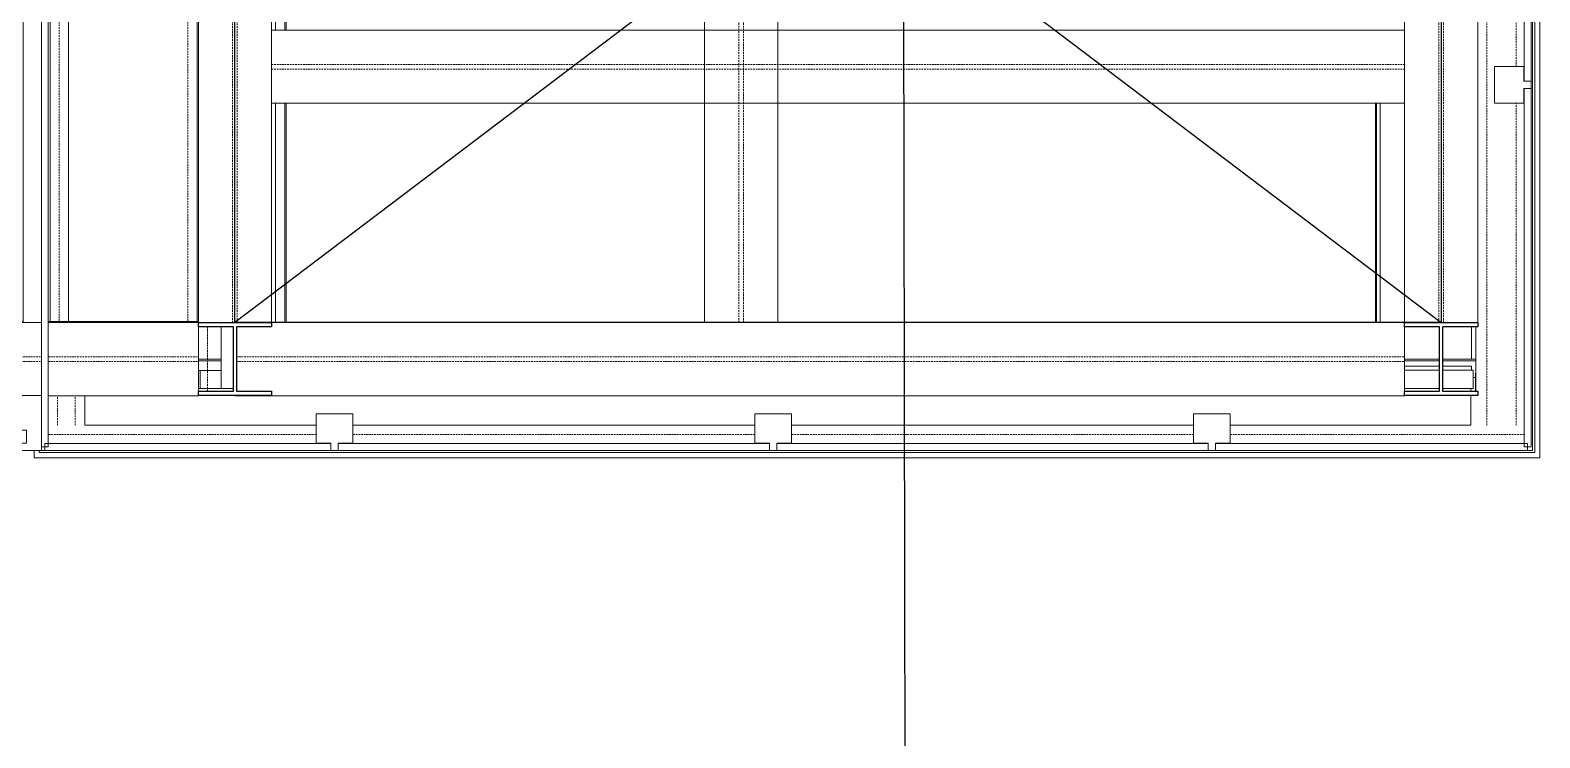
# Model space of a CAD drawing. Header units: millimetres. Extents: x 984 to 425800, y -34355 to 59419.
# Drawn here: x 136991 to 141121, y -15352 to -13416 of the extents above; entities that cross this region are included whole.
import ezdxf

# ---------------------------------------------------------------- set-up
doc = ezdxf.new("R2010")
doc.units = ezdxf.units.MM
doc.linetypes.add('DPA_Hidden 100', pattern=[7.2, 4.7, -2.5])
for name, color, linetype, lineweight in [('_ _ A-DETL-OPENING', 1, 'Continuous', 25), ('A-GENM', 1, 'Continuous', 9), ('A-GLAZ-CURT', 2, 'Continuous', 9), ('A-GLAZ-CWMG', 2, 'Continuous', 9), ('A-ROOF', 2, 'Continuous', 9), ('A-ROOM-IDEN', 3, 'Continuous', 25), ('I-WALL-E', 2, 'Continuous', 9), ('S-BEAM', 2, 'Continuous', 9), ('S-COLS', 6, 'Continuous', 25), ('S-COLS-E', 2, 'Continuous', 9)]:
    doc.layers.add(name, color=color, linetype=linetype, lineweight=lineweight)

# ---------------------------------------------------------------- blocks, each defined once
blk = doc.blocks.new('System Panel - DPA-AR_SP_Glass Panel 19mm-17713061-4110-01 GROUND LEVEL - REFLECTED CEILING PLAN')
at = {"layer": 'A-GLAZ-CURT'}
for p, q in [((-490.2, -9.5), (-490.2, 9.5)), ((-490.2, 9.5), (490.2, 9.5)), ((490.2, 9.5), (490.2, -9.5)), ((490.2, -9.5), (-490.2, -9.5))]:
    blk.add_line(p, q, dxfattribs=at)
blk = doc.blocks.new('H-Wide Flange-Column - H200x200x49_9-V259-4110-01 GROUND LEVEL - REFLECTED CEILING PLAN')
at = {"layer": 'S-COLS-E'}
h = blk.add_hatch(dxfattribs=at)
h.set_pattern_fill('FP_29', color=256, style=0, pattern_type=2)
h.set_pattern_definition([(45, (876247.4, 14315.8), (-1257.236, 1257.236), []), (45, (876247.4, 16220.8), (-1257.236, 1257.236), [])])
h.paths.add_polyline_path([(-100, 100), (-100, 88), (-4, 88)])
h.paths.add_polyline_path([(4, 88), (100, 88), (100, 100), (-100, 100)])
h.paths.add_polyline_path([(-4, -88), (-100, -88), (-100, -100)])
h.paths.add_polyline_path([(4, -88), (4, 88), (-4, 88), (-4, -88)])
h.paths.add_polyline_path([(100, -100), (100, -88), (4, -88), (-100, -100)])
at = {"layer": 'S-COLS'}
for p, q in [((-100, 100), (100, 100)), ((-100, 88), (-100, 100)), ((-4, 88), (-100, 88)), ((-4, -88), (-4, 88)), ((100, 88), (4, 88)), ((4, 88), (4, -88)), ((100, 100), (100, 88)), ((-100, -100), (-100, -88)), ((-100, -88), (-4, -88)), ((100, -100), (-100, -100)), ((4, -88), (100, -88)), ((100, -88), (100, -100))]:
    blk.add_line(p, q, dxfattribs=at)
blk = doc.blocks.new('H-Wide Flange-Column - H200x200x49_9-V260-4110-01 GROUND LEVEL - REFLECTED CEILING PLAN')
at = {"layer": 'S-COLS'}
for p, q in [((-100, 100), (100, 100)), ((-100, 88), (-100, 100)), ((-4, 88), (-100, 88)), ((-4, -88), (-4, 88)), ((100, 88), (4, 88)), ((4, 88), (4, -88)), ((100, 100), (100, 88)), ((-100, -100), (-100, -88)), ((-100, -88), (-4, -88)), ((100, -100), (-100, -100)), ((4, -88), (100, -88)), ((100, -88), (100, -100))]:
    blk.add_line(p, q, dxfattribs=at)
blk = doc.blocks.new('System Panel - DPA-AR_SP_Glass Panel 19mm-17837105-4110-01 GROUND LEVEL - REFLECTED CEILING PLAN')
at = {"layer": 'A-GLAZ-CURT'}
for p, q in [((-391.3, -9.5), (-391.3, 9.5)), ((-391.3, 9.5), (391.3, 9.5)), ((391.3, 9.5), (391.3, -9.5)), ((391.3, -9.5), (-391.3, -9.5))]:
    blk.add_line(p, q, dxfattribs=at)
blk = doc.blocks.new('H-Wide Flange Beams - H200x200x49_9-17713023-4110-01 GROUND LEVEL - REFLECTED CEILING PLAN')
at = {"layer": 'S-BEAM'}
for p, q in [((2567.9, 100), (-631, 100)), ((-631, 100), (2567.9, 100)), ((-631, 100), (2567.9, 100)), ((-631, 100), (2567.9, 100)), ((-631, -100), (2468, -100)), ((-631, -100), (2468, -100)), ((-631, -100), (2468, -100)), ((-631, -100), (2468, -100))]:
    blk.add_line(p, q, dxfattribs=at)
blk = doc.blocks.new('H-Wide Flange Beams - H200x200x49_9-V262-4110-01 GROUND LEVEL - REFLECTED CEILING PLAN')
at = {"layer": 'S-BEAM'}
for p, q in [((-596, 100), (-1196, 100)), ((-1196, 100), (-596, 100)), ((-1196, 100), (-596, 100)), ((-1196, 100), (1291, 100)), ((504.2, 100), (-396, 100)), ((-396, 100), (504.2, 100)), ((-396, 100), (504.2, 100)), ((1291, 100), (704.2, 100)), ((704.2, 100), (1291, 100)), ((704.2, 100), (1291, 100)), ((-1279, -4), (-1279, -100)), ((-1279, -100), (-1279, -75.8)), ((-1279, -75.8), (-1279, -100)), ((-1279, -100), (-1279, -75.8)), ((-1279, -100), (1291, -100)), ((-1279, -100), (1291, -100)), ((-1279, -100), (1291, -100)), ((-1279, -100), (1291, -100))]:
    blk.add_line(p, q, dxfattribs=at)
at = {"layer": 'S-BEAM', "linetype": 'DPA_Hidden 100'}
blk.add_line((-1206.8, -6.5), (-1279, -6.5), dxfattribs=at)
blk = doc.blocks.new('H-Wide Flange Beams - H200x200x49_9-17713025-4110-01 GROUND LEVEL - REFLECTED CEILING PLAN')
at = {"layer": 'S-BEAM'}
for p, q in [((1726.3, 100), (-775, 100)), ((-775, 100), (1726.3, 100)), ((-775, 100), (1726.3, 100)), ((-775, 100), (1726.3, 100)), ((1726.3, 100), (1726.3, 4)), ((1726.3, 4), (1726.3, 100)), ((1726.3, 100), (1726.3, -100)), ((1726.3, -100), (1726.3, 100)), ((1726.3, -100), (1726.3, -4)), ((1726.3, -4), (1726.3, -100)), ((-775, -100), (1726.3, -100)), ((-775, -100), (1726.3, -100)), ((-775, -100), (1726.3, -100)), ((-775, -100), (1726.3, -100))]:
    blk.add_line(p, q, dxfattribs=at)
at = {"layer": 'S-BEAM', "linetype": 'DPA_Hidden 100'}
for p, q in [((1726.3, 6.5), (-773.3, 6.5)), ((1726.3, -6.5), (-773.3, -6.5))]:
    blk.add_line(p, q, dxfattribs=at)
blk = doc.blocks.new('DPA_SQ_50x50x3_2 - SQ 50X50X3_2-17713022-4110-01 GROUND LEVEL - REFLECTED CEILING PLAN')
at = {"layer": 'S-BEAM', "linetype": 'DPA_Hidden 100'}
blk.add_line((-1408.2, 0), (1092, 0), dxfattribs=at)
blk = doc.blocks.new('L03_Flashing_2 - L03_Flashing_3-17823054-4110-01 GROUND LEVEL - REFLECTED CEILING PLAN')
at = {"layer": 'A-ROOF'}
for p, q in [((92306.2, -16168.7), (92295.2, -16168.7)), ((92295.2, -16168.7), (92306.2, -16168.7)), ((92295.2, -16168.7), (92295.2, -18662.9)), ((92295.2, -16168.7), (92295.2, -18662.9)), ((92776.4, -16168.7), (92375.3, -16168.7)), ((92375.3, -16168.7), (92381.3, -16168.7)), ((92375.3, -16168.7), (92436.4, -16168.7)), ((92430.4, -16168.7), (92380.4, -16168.7)), ((92380.4, -16168.7), (92380.4, -18662.9)), ((92380.4, -16168.7), (92380.4, -18662.9)), ((92381.3, -16168.7), (92782.4, -16168.7)), ((92782.4, -16168.7), (92430.4, -16168.7)), ((92430.4, -18662.9), (92430.4, -16168.7)), ((92430.4, -16168.7), (92430.4, -18662.9)), ((92436.4, -16168.7), (92776.4, -16168.7)), ((92782.4, -18662.9), (92782.4, -16168.7)), ((92782.4, -16168.7), (92782.4, -18662.9)), ((92306.7, -18662.9), (92295.2, -18662.9)), ((92295.2, -18662.9), (92306.7, -18662.9)), ((92436.4, -18662.9), (92375.3, -18662.9)), ((92381.3, -18662.9), (92375.3, -18662.9)), ((92375.3, -18662.9), (92776.4, -18662.9)), ((92380.4, -18662.9), (92430.4, -18662.9)), ((92782.4, -18662.9), (92381.3, -18662.9)), ((92430.4, -18662.9), (92782.4, -18662.9)), ((92776.4, -18662.9), (92436.4, -18662.9))]:
    blk.add_line(p, q, dxfattribs=at)
blk = doc.blocks.new('H-Wide Flange Beams - H200x200x49_9-17713027-4110-01 GROUND LEVEL - REFLECTED CEILING PLAN')
at = {"layer": 'S-BEAM'}
for p, q in [((-1196, 100), (-1196, -100)), ((-1196, -100), (-1196, 100)), ((-1196, 100), (-1196, 4)), ((-1196, 4), (-1196, 100)), ((1304, 100), (-1196, 100)), ((-1196, 100), (1304, 100)), ((-1196, 100), (1304, 100)), ((-1196, 100), (1304, 100)), ((1304, 100), (1304, 4)), ((1304, 4), (1304, 100)), ((1304, 100), (1304, -100)), ((1304, -100), (1304, 100)), ((-1196, -100), (-1196, -4)), ((-1196, -4), (-1196, -100)), ((1304, -100), (1304, -4)), ((1304, -4), (1304, -100)), ((-1196, -100), (1304, -100)), ((-1196, -100), (1304, -100)), ((-1196, -100), (1304, -100)), ((-1196, -100), (1304, -100))]:
    blk.add_line(p, q, dxfattribs=at)
at = {"layer": 'S-BEAM', "linetype": 'DPA_Hidden 100'}
for p, q in [((1304, 6.5), (-1196, 6.5)), ((1304, -6.5), (-1196, -6.5))]:
    blk.add_line(p, q, dxfattribs=at)
blk = doc.blocks.new('System Panel - DPA-AR_SP_Glass Panel 19mm-17713069-4110-01 GROUND LEVEL - REFLECTED CEILING PLAN')
at = {"layer": 'A-GLAZ-CURT'}
for p, q in [((-590, -9.5), (-590, 9.5)), ((-590, 9.5), (590, 9.5)), ((590, 9.5), (590, -9.5)), ((590, -9.5), (-590, -9.5))]:
    blk.add_line(p, q, dxfattribs=at)
blk = doc.blocks.new('Rectangular Mullion - DPA_AR_Glass Lift Rev B-17712989-4110-01 GROUND LEVEL - REFLECTED CEILING PLAN')
at = {"layer": 'A-GLAZ-CWMG'}
for p, q in [((10, 9.5), (-10, 9.5)), ((-10, 9.5), (-10, -10.5)), ((10, -10.5), (10, 9.5)), ((-10, -10.5), (-50, -10.5)), ((-50, -10.5), (-50, -90.5)), ((50, -10.5), (10, -10.5)), ((50, -90.5), (50, -10.5)), ((-50, -90.5), (50, -90.5))]:
    blk.add_line(p, q, dxfattribs=at)
blk = doc.blocks.new('System Panel - DPA-AR_SP_Glass Panel 19mm-17837110-4110-01 GROUND LEVEL - REFLECTED CEILING PLAN')
at = {"layer": 'A-GLAZ-CURT'}
for p, q in [((-426.9, -9.5), (-426.9, 9.5)), ((-426.9, 9.5), (426.9, 9.5)), ((426.9, 9.5), (426.9, -9.5)), ((426.9, -9.5), (-426.9, -9.5))]:
    blk.add_line(p, q, dxfattribs=at)
blk = doc.blocks.new('System Panel - DPA-AR_SP_Glass Panel 19mm-17713072-4110-01 GROUND LEVEL - REFLECTED CEILING PLAN')
at = {"layer": 'A-GLAZ-CURT'}
for p, q in [((-590, -9.5), (-590, 9.5)), ((-590, 9.5), (590, 9.5)), ((590, 9.5), (590, -9.5)), ((590, -9.5), (-590, -9.5))]:
    blk.add_line(p, q, dxfattribs=at)
blk = doc.blocks.new('Rectangular Mullion - DPA_AR_Glass Lift Rev B-17712990-4110-01 GROUND LEVEL - REFLECTED CEILING PLAN')
at = {"layer": 'A-GLAZ-CWMG'}
for p, q in [((10, 9.5), (-10, 9.5)), ((-10, 9.5), (-10, -10.5)), ((10, -10.5), (10, 9.5)), ((-10, -10.5), (-50, -10.5)), ((-50, -10.5), (-50, -90.5)), ((50, -10.5), (10, -10.5)), ((50, -90.5), (50, -10.5)), ((-50, -90.5), (50, -90.5))]:
    blk.add_line(p, q, dxfattribs=at)
blk = doc.blocks.new('H-Wide Flange Beams - H200x200x49_9-V263-4110-01 GROUND LEVEL - REFLECTED CEILING PLAN')
at = {"layer": 'S-BEAM'}
for p, q in [((-173.3, 100), (-773.3, 100)), ((-773.3, 100), (-173.3, 100)), ((-773.3, 100), (-173.3, 100)), ((-773.3, 100), (1726.3, 100)), ((926.9, 100), (26.7, 100)), ((26.7, 100), (926.9, 100)), ((26.7, 100), (926.9, 100)), ((1726.3, 100), (1126.9, 100)), ((1126.9, 100), (1726.3, 100)), ((1126.9, 100), (1726.3, 100)), ((1726.3, 100), (1726.3, 4)), ((1726.3, 4), (1726.3, 100)), ((1726.3, 100), (1726.3, -100)), ((1726.3, -100), (1726.3, 100)), ((1726.3, -100), (1726.3, -4)), ((1726.3, -4), (1726.3, -100)), ((-773.3, -100), (-173.3, -100)), ((-773.3, -100), (-173.3, -100)), ((-773.3, -100), (-173.3, -100)), ((-773.3, -100), (1726.3, -100)), ((26.7, -100), (926.9, -100)), ((26.7, -100), (926.9, -100)), ((26.7, -100), (926.9, -100)), ((1126.9, -100), (1726.3, -100)), ((1126.9, -100), (1726.3, -100)), ((1126.9, -100), (1726.3, -100))]:
    blk.add_line(p, q, dxfattribs=at)
at = {"layer": 'S-BEAM', "linetype": 'DPA_Hidden 100'}
for p, q in [((1726.3, 6.5), (-773.3, 6.5)), ((1726.3, -6.5), (-773.3, -6.5))]:
    blk.add_line(p, q, dxfattribs=at)
blk = doc.blocks.new('H-Wide Flange Beams - H200x200x49_9-17713029-4110-01 GROUND LEVEL - REFLECTED CEILING PLAN')
at = {"layer": 'S-BEAM'}
for p, q in [((1111.4, 100), (-603.6, 100)), ((1111.4, 100), (-603.6, 100)), ((1111.4, 100), (-603.6, 100)), ((2496.4, 100), (-603.6, 100)), ((2496.4, 100), (1311.4, 100)), ((2496.4, 100), (1311.4, 100)), ((2496.4, 100), (1311.4, 100)), ((-603.6, -100), (1111.4, -100)), ((1111.4, -100), (-603.6, -100)), ((1111.4, -100), (-603.6, -100)), ((2496.4, -100), (-603.6, -100)), ((1311.4, -100), (2496.4, -100)), ((2496.4, -100), (1311.4, -100)), ((2496.4, -100), (1311.4, -100))]:
    blk.add_line(p, q, dxfattribs=at)
at = {"layer": 'S-BEAM', "linetype": 'DPA_Hidden 100'}
for p, q in [((2496.4, 6.5), (-603.6, 6.5)), ((2496.4, -6.5), (-603.6, -6.5))]:
    blk.add_line(p, q, dxfattribs=at)
blk = doc.blocks.new('Rectangular Mullion - DPA-AR_Rectangular_Mullion_Bottom_Left _Flip-17713079-4110-01 GROUND LEVEL - REFLECTED CEILING PLAN')
at = {"layer": 'A-GLAZ-CWMG'}
for p, q in [((-65, 17.5), (-65, 112.5)), ((-65, 112.5), (0, 112.5)), ((0, 112.5), (0, -37.5)), ((-41, 17.5), (-65, 17.5)), ((-41, -17.5), (-41, 17.5)), ((-65, -37.5), (-65, -17.5)), ((-65, -17.5), (-41, -17.5)), ((0, -37.5), (-65, -37.5))]:
    blk.add_line(p, q, dxfattribs=at)
blk = doc.blocks.new('DPA_SQ_50x50x3_2 - SQ 50X50X3_2-17713030-4110-01 GROUND LEVEL - REFLECTED CEILING PLAN')
at = {"layer": 'S-BEAM', "linetype": 'DPA_Hidden 100'}
blk.add_line((-1279.8, 0), (-1103.8, 0), dxfattribs=at)
blk = doc.blocks.new('L03_Flashing_3 - L03_Flashing_3-17823207-4110-01 GROUND LEVEL - REFLECTED CEILING PLAN')
at = {"layer": 'A-ROOF'}
for p, q in [((-2924046.3, -571563.1), (-2924022.1, -571563.1)), ((-2924022.1, -571563.1), (-2924046.3, -571563.1)), ((-2924046.3, -574425.1), (-2924046.3, -571563.1)), ((-2924046.3, -571613.5), (-2924046.3, -571635.5)), ((-2924046.3, -571648.6), (-2924046.3, -574344.6)), ((-2923834.8, -571744.1), (-2923834.8, -572344.1)), ((-2923809.3, -572344.1), (-2923809.3, -571744.1)), ((-2923806, -572344.1), (-2923806, -571744.1)), ((-2923834.8, -572544.1), (-2923834.8, -573444.3)), ((-2923809.3, -573444.3), (-2923809.3, -572544.1)), ((-2923806, -573444.3), (-2923806, -572544.1)), ((-2923834.8, -573644.3), (-2923834.8, -574244.3)), ((-2923809.3, -574244.3), (-2923809.3, -573644.3)), ((-2923806, -574244.3), (-2923806, -573644.3)), ((-2924046.3, -574357.7), (-2924046.3, -574425.1)), ((-2924046.3, -574425.1), (-2923950.3, -574425.1)), ((-2923950.3, -574425.1), (-2924046.3, -574425.1))]:
    blk.add_line(p, q, dxfattribs=at)
blk = doc.blocks.new('Structural Framing 8 - Structural Framing 1-17823244-4110-01 GROUND LEVEL - REFLECTED CEILING PLAN')
at = {"layer": 'S-BEAM'}
for p, q in [((-2923950.3, -574344.8), (-2924046.3, -574344.8)), ((-2924046.3, -574344.8), (-2923950.3, -574344.8)), ((-2920650.3, -574344.8), (-2920746.5, -574344.8)), ((-2920746.5, -574344.8), (-2920650.3, -574344.8)), ((-2920565.3, -574344.8), (-2920642.6, -574344.8)), ((-2920642.6, -574344.8), (-2920565.3, -574344.8)), ((-2920565.3, -574344.8), (-2920565.3, -574351.9)), ((-2920565.3, -574351.9), (-2920565.3, -574344.8)), ((-2924356.8, -574364.1), (-2924356.8, -574444.8)), ((-2924356.8, -574444.8), (-2924356.8, -574364.1)), ((-2920565.3, -574363.9), (-2920565.3, -574444.8)), ((-2920565.3, -574444.8), (-2920565.3, -574363.9)), ((-2924356.8, -574444.8), (-2923723.6, -574444.8)), ((-2924356.8, -574444.8), (-2923723.6, -574444.8)), ((-2923623.6, -574444.8), (-2922523.6, -574444.8)), ((-2923623.6, -574444.8), (-2922523.6, -574444.8)), ((-2922423.6, -574444.8), (-2921323.6, -574444.8)), ((-2922423.6, -574444.8), (-2921323.6, -574444.8)), ((-2921223.6, -574444.8), (-2920565.3, -574444.8)), ((-2921223.6, -574444.8), (-2920565.3, -574444.8))]:
    blk.add_line(p, q, dxfattribs=at)
blk = doc.blocks.new('Structural Framing 15 - Structural Framing 1-17823297-4110-01 GROUND LEVEL - REFLECTED CEILING PLAN')
at = {"layer": 'S-BEAM'}
for p, q in [((-2924046.1, -574375), (-2924040.9, -574375)), ((-2924040.9, -574375), (-2924040.9, -574425)), ((-2923983.8, -574375), (-2924040.9, -574375)), ((-2920650.3, -574374.2), (-2920746.5, -574374.3)), ((-2920746.5, -574374.3), (-2920650.3, -574374.2)), ((-2920558.4, -574374.2), (-2920642.3, -574374.2)), ((-2920642.3, -574374.2), (-2920563.6, -574374.2)), ((-2920558.4, -574424.2), (-2920558.4, -574374.2)), ((-2924040.9, -574425), (-2924046.1, -574425)), ((-2924040.9, -574425), (-2923983.8, -574425)), ((-2920746.5, -574424.3), (-2920650.3, -574424.2)), ((-2920746.5, -574424.3), (-2920650.3, -574424.2)), ((-2920642.6, -574424.2), (-2920563.6, -574424.2)), ((-2920642.6, -574424.2), (-2920558.4, -574424.2))]:
    blk.add_line(p, q, dxfattribs=at)
blk = doc.blocks.new('H-Wide Flange Beams - H200x200x49_9-V266-4110-01 GROUND LEVEL - REFLECTED CEILING PLAN')
at = {"layer": 'S-BEAM'}
for p, q in [((-872, 100), (-872, -100)), ((-872, -100), (-872, 100)), ((-872, 100), (-872, 4)), ((-872, 4), (-872, 100)), ((-461.5, 100), (-872, 100)), ((-872, 100), (-461.5, 100)), ((-872, 100), (-461.5, 100)), ((-872, 100), (-461.5, 100)), ((725.6, 100), (-377.5, 100)), ((-377.5, 100), (725.6, 100)), ((1093.1, 100), (790.5, 100)), ((790.5, 100), (1093.1, 100)), ((1674, 100), (1157.9, 100)), ((1157.9, 100), (1674, 100)), ((1157.9, 100), (1674, 100)), ((1157.9, 100), (1674, 100)), ((1674, -100), (1674, 100)), ((-872, -100), (-872, -4)), ((-872, -4), (-872, -100)), ((-872, -100), (-461.5, -100)), ((-872, -100), (-461.5, -100)), ((-872, -100), (-461.5, -100)), ((-872, -100), (-461.5, -100)), ((-442.5, -100), (1578, -100)), ((-442.5, -100), (1674, -100)), ((-392.9, -100), (1578, -100)), ((-392.9, -100), (1578, -100))]:
    blk.add_line(p, q, dxfattribs=at)
at = {"layer": 'S-BEAM', "linetype": 'DPA_Hidden 100'}
for p, q in [((-461.5, 6.5), (-872, 6.5)), ((1674, 6.5), (-442.5, 6.5)), ((-461.5, -6.5), (-872, -6.5)), ((1674, -6.5), (-442.5, -6.5))]:
    blk.add_line(p, q, dxfattribs=at)
blk = doc.blocks.new('Structural Framing 16 - Structural Framing 1-17823344-4110-01 GROUND LEVEL - REFLECTED CEILING PLAN')
at = {"layer": 'S-BEAM'}
for p, q in [((-2923627.2, -571744.1), (-2923626.7, -574244.3)), ((-2923627.2, -571744.1), (-2923626.7, -574244.3)), ((-2923577.1, -572242.7), (-2923577.2, -571744.1)), ((-2923577.2, -571744.1), (-2923577.1, -572245.4))]:
    blk.add_line(p, q, dxfattribs=at)
blk = doc.blocks.new('DPA_SQ_50x50x3_2 - SQ 50X50X3_2-V223-4110-01 GROUND LEVEL - REFLECTED CEILING PLAN')
at = {"layer": 'S-BEAM', "linetype": 'DPA_Hidden 100'}
blk.add_line((-1222.6, 0), (-1103.8, 0), dxfattribs=at)
blk = doc.blocks.new('H-Wide Flange Beams - H200x200x49_9-17713037-4110-01 GROUND LEVEL - REFLECTED CEILING PLAN')
at = {"layer": 'S-BEAM'}
for p, q in [((-631.8, 100), (-631.8, -100)), ((-631.8, -100), (-631.8, 100)), ((-631.8, 100), (-631.8, 4)), ((-631.8, 4), (-631.8, 100)), ((2567.9, 100), (-631.8, 100)), ((-631.8, 100), (2567.9, 100)), ((-631.8, 100), (2567.9, 100)), ((-631.8, 100), (2567.9, 100)), ((-631.8, -100), (-631.8, -4)), ((-631.8, -4), (-631.8, -100)), ((-631.8, -100), (2468, -100)), ((-631.8, -100), (2468, -100)), ((-631.8, -100), (2468, -100)), ((-631.8, -100), (2468, -100))]:
    blk.add_line(p, q, dxfattribs=at)
at = {"layer": 'S-BEAM', "linetype": 'DPA_Hidden 100'}
for p, q in [((2564, 6.5), (-631.8, 6.5)), ((2564, -6.5), (-631.8, -6.5))]:
    blk.add_line(p, q, dxfattribs=at)
blk = doc.blocks.new('H-Wide Flange Beams - H200x200x49_9-V268-4110-01 GROUND LEVEL - REFLECTED CEILING PLAN')
at = {"layer": 'S-BEAM'}
for p, q in [((1726.3, 100), (-775, 100)), ((-775, 100), (1726.3, 100)), ((-775, 100), (1726.3, 100)), ((-775, 100), (1726.3, 100)), ((1726.3, 100), (1726.3, 4)), ((1726.3, 4), (1726.3, 100)), ((1726.3, 100), (1726.3, -100)), ((1726.3, -100), (1726.3, 100)), ((1726.3, -100), (1726.3, -4)), ((1726.3, -4), (1726.3, -100)), ((-775, -100), (926.9, -100)), ((-775, -100), (926.9, -100)), ((-775, -100), (926.9, -100)), ((-775, -100), (1726.3, -100)), ((1126.9, -100), (1726.3, -100)), ((1126.9, -100), (1726.3, -100)), ((1126.9, -100), (1726.3, -100))]:
    blk.add_line(p, q, dxfattribs=at)
blk = doc.blocks.new('H-Wide Flange Beams - H200x200x49_9-V269-4110-01 GROUND LEVEL - REFLECTED CEILING PLAN')
at = {"layer": 'S-BEAM'}
for p, q in [((1726.3, 100), (-775, 100)), ((-775, 100), (1726.3, 100)), ((-775, 100), (1726.3, 100)), ((-775, 100), (1726.3, 100)), ((1726.3, 100), (1726.3, 4)), ((1726.3, 4), (1726.3, 100)), ((1726.3, 100), (1726.3, -100)), ((1726.3, -100), (1726.3, 100)), ((1726.3, -100), (1726.3, -4)), ((1726.3, -4), (1726.3, -100)), ((-775, -100), (926.9, -100)), ((-775, -100), (926.9, -100)), ((-775, -100), (926.9, -100)), ((-775, -100), (926.9, -100)), ((1126.9, -100), (1726.3, -100)), ((1126.9, -100), (1726.3, -100)), ((1126.9, -100), (1726.3, -100)), ((1126.9, -100), (1726.3, -100))]:
    blk.add_line(p, q, dxfattribs=at)
blk = doc.blocks.new('DPA_SQ_50x50x3_2 - SQ 50X50X3_2-17713038-4110-01 GROUND LEVEL - REFLECTED CEILING PLAN')
at = {"layer": 'S-BEAM', "linetype": 'DPA_Hidden 100'}
for p, q in [((-1372.7, 0), (-1292, 0)), ((1608.2, 0), (1684.2, 0))]:
    blk.add_line(p, q, dxfattribs=at)
blk = doc.blocks.new('I-Beams - I150x75x5_5-17713039-4110-01 GROUND LEVEL - REFLECTED CEILING PLAN')
at = {"layer": 'S-BEAM'}
for p, q in [((1316, -37.5), (1485, -37.5)), ((1316, -37.5), (1485, -37.5)), ((1316, -37.5), (1485, -37.5)), ((1316, -37.5), (1485, -37.5)), ((1485, -4), (1485, -37.5)), ((1485, -37.5), (1485, -4)), ((1485, -4), (1485, -37.5)), ((1485, -37.5), (1485, -4))]:
    blk.add_line(p, q, dxfattribs=at)
blk = doc.blocks.new('DPA_SQ_50x50x3_2 - SQ 50X50X3_2-V226-4110-01 GROUND LEVEL - REFLECTED CEILING PLAN')
at = {"layer": 'S-BEAM', "linetype": 'DPA_Hidden 100'}
for p, q in [((-1372.7, 0), (-491.8, 0)), ((-391.8, 0), (708.2, 0)), ((808.2, 0), (1684.2, 0))]:
    blk.add_line(p, q, dxfattribs=at)
blk = doc.blocks.new('DPA_SQ_50x50x3_2 - SQ 50X50X3_2-V227-4110-01 GROUND LEVEL - REFLECTED CEILING PLAN')
at = {"layer": 'S-BEAM', "linetype": 'DPA_Hidden 100'}
blk.add_line((-1372.7, 0), (1684.2, 0), dxfattribs=at)
blk = doc.blocks.new('DPA_SQ_50x50x3_2 - SQ 50X50X3_2-V270-4110-01 GROUND LEVEL - REFLECTED CEILING PLAN')
at = {"layer": 'S-BEAM', "linetype": 'DPA_Hidden 100'}
for p, q in [((-2349, 0), (-1544.7, 0)), ((-1444.7, 0), (-344.7, 0)), ((-244.7, 0), (855.3, 0)), ((955.3, 0), (1688.5, 0))]:
    blk.add_line(p, q, dxfattribs=at)
blk = doc.blocks.new('System Panel - DPA-AR_SP_Glass Panel 19mm-18230875-4110-01 GROUND LEVEL - REFLECTED CEILING PLAN')
at = {"layer": 'A-GLAZ-CURT'}
for p, q in [((-1620.7, -9.5), (-1620.7, 9.5)), ((-1620.7, 9.5), (1620.7, 9.5)), ((-1620.7, 9.5), (-1620.7, -9.5)), ((1620.7, 9.5), (1620.7, -9.5)), ((1620.7, -9.5), (-1620.7, -9.5))]:
    blk.add_line(p, q, dxfattribs=at)
blk = doc.blocks.new('System Panel - DPA-AR_SP_Glass Panel 19mm-18230876-4110-01 GROUND LEVEL - REFLECTED CEILING PLAN')
at = {"layer": 'A-GLAZ-CURT'}
for p, q in [((330, 9.5), (460.7, 9.5)), ((460.7, 9.5), (330, 9.5)), ((470.2, 0), (470.2, -9.5)), ((470.2, 0), (470.2, -9.5)), ((330, -9.5), (470.2, -9.5)), ((470.2, -9.5), (330, -9.5))]:
    blk.add_line(p, q, dxfattribs=at)

msp = doc.modelspace()

# ---------------------------------------------------------------- linework, layer by layer
at = {"layer": '_ _ A-DETL-OPENING'}
for p, q in [((137550.8, -14215.8), (137550.8, -11715.8)), ((140850.8, -11715.8), (137550.8, -14215.8)), ((137550.8, -11715.8), (140850.8, -14215.8)), ((140850.8, -11715.8), (140850.8, -14215.8)), ((140850.8, -14215.8), (137550.8, -14215.8))]:
    msp.add_line(p, q, dxfattribs=at)
at = {"layer": 'A-GENM'}
for p, q in [((141120.8, -14585.8), (141120.8, -11350.8)), ((141120.8, -11350.8), (141120.8, -14585.8)), ((141100.8, -11370.8), (141100.8, -14565.8)), ((141100.8, -14565.8), (141100.8, -11370.8)), ((141106.8, -11364.8), (141106.8, -14571.8)), ((141106.8, -14571.8), (141106.8, -11364.8)), ((140671, -13616), (140671, -14216)), ((140674.3, -13616), (140674.3, -14216)), ((140683.8, -14216), (140683.8, -13616)), ((140945.6, -14227.8), (140945.6, -14316.3)), ((140945.6, -14403.8), (140945.6, -14232.7)), ((137450.8, -14316.3), (137513.3, -14316.3)), ((137450.8, -14320.5), (137513.3, -14320.5)), ((140750.6, -14316.3), (140846.8, -14316.3)), ((140750.6, -14320.5), (140846.8, -14320.5)), ((140854.8, -14316.3), (140945.6, -14316.3)), ((140854.8, -14320.5), (140945.6, -14320.5)), ((140846.8, -14334.8), (140750.6, -14334.8)), ((140934.1, -14334.8), (140854.8, -14334.8)), ((140938.7, -14365.9), (140944.5, -14365.9)), ((140944.5, -14365.9), (140945.6, -14341.6)), ((140944.5, -14403.8), (140944.5, -14365.9)), ((140945.6, -14341.6), (140945.6, -14403.8)), ((140750.6, -14395.9), (140846.8, -14395.9)), ((140846.8, -14395.9), (140750.6, -14395.9)), ((140854.4, -14395.9), (140932.8, -14395.9)), ((140932.7, -14395.9), (140854.4, -14395.9)), ((137021.3, -14416), (137021.3, -14565.8)), ((137021.3, -14565.8), (137021.3, -14416)), ((137001.3, -14565.8), (137001.3, -14585.8)), ((137001.3, -14585.8), (137001.3, -14565.8)), ((137015.3, -14565.8), (137015.3, -14571.8)), ((137015.3, -14571.8), (137015.3, -14565.8)), ((141106.8, -14571.8), (137015.3, -14571.8)), ((141106.8, -14571.8), (137015.3, -14571.8)), ((141100.8, -14565.8), (137021.3, -14565.8)), ((141100.8, -14565.8), (137021.3, -14565.8)), ((137001.3, -14585.8), (141120.8, -14585.8)), ((141120.8, -14585.8), (137001.3, -14585.8))]:
    msp.add_line(p, q, dxfattribs=at)
at = {"layer": 'A-ROOF'}
for p, q in [((137146.3, -14213), (137040.3, -14213)), ((137040.3, -14213), (137146.3, -14213)), ((140934.1, -14316.3), (140934.1, -14227.8)), ((140934.1, -14345.9), (140934.1, -14334.8)), ((140750.6, -14395.9), (140846.8, -14395.9)), ((140750.6, -14395.9), (140846.8, -14395.9)), ((140854.4, -14395.9), (140932.7, -14395.9)), ((140854.4, -14395.9), (140934.1, -14395.9))]:
    msp.add_line(p, q, dxfattribs=at)
at = {"layer": 'A-ROOM-IDEN'}
msp.add_line((139379.4, -12915), (139398.8, -25135.9), dxfattribs=at)
at = {"layer": 'I-WALL-E'}
for p, q in [((137450.8, -14213), (137040.3, -14213)), ((137040.3, -14213), (137450.8, -14213)), ((137450.8, -14216), (137040.3, -14216)), ((137040.3, -14216), (137450.8, -14216)), ((137450.8, -14216), (137450.8, -14213))]:
    msp.add_line(p, q, dxfattribs=at)

# ---------------------------------------------------------------- block references
at = {"layer": 'A-GLAZ-CURT'}
for name, p, rotation in [('System Panel - DPA-AR_SP_Glass Panel 19mm-18230875-4110-01 GROUND LEVEL - REFLECTED CEILING PLAN', (137030.8, -12935.6), 270), ('System Panel - DPA-AR_SP_Glass Panel 19mm-17713072-4110-01 GROUND LEVEL - REFLECTED CEILING PLAN', (141087.3, -12965.8), 89.99999999999925), ('System Panel - DPA-AR_SP_Glass Panel 19mm-17713061-4110-01 GROUND LEVEL - REFLECTED CEILING PLAN', (141087.3, -14066), 89.99999999999925), ('System Panel - DPA-AR_SP_Glass Panel 19mm-18230876-4110-01 GROUND LEVEL - REFLECTED CEILING PLAN', (137030.8, -14086), 270)]:
    msp.add_blockref(name, p, dxfattribs=dict(at, rotation=rotation))
for name, p in [('System Panel - DPA-AR_SP_Glass Panel 19mm-17837105-4110-01 GROUND LEVEL - REFLECTED CEILING PLAN', (137422.1, -14556.3)), ('System Panel - DPA-AR_SP_Glass Panel 19mm-17713069-4110-01 GROUND LEVEL - REFLECTED CEILING PLAN', (138423.5, -14556.3)), ('System Panel - DPA-AR_SP_Glass Panel 19mm-17713069-4110-01 GROUND LEVEL - REFLECTED CEILING PLAN', (139623.5, -14556.3)), ('System Panel - DPA-AR_SP_Glass Panel 19mm-17837110-4110-01 GROUND LEVEL - REFLECTED CEILING PLAN', (140660.4, -14556.3))]:
    msp.add_blockref(name, p, dxfattribs=at)
at = {"layer": 'A-GLAZ-CWMG', "extrusion": (0, 0, -1)}
for name, p, rotation in [('Rectangular Mullion - DPA_AR_Glass Lift Rev B-17712990-4110-01 GROUND LEVEL - REFLECTED CEILING PLAN', (-141087.3, -13565.8), 90.00000000000077), ('Rectangular Mullion - DPA_AR_Glass Lift Rev B-17712989-4110-01 GROUND LEVEL - REFLECTED CEILING PLAN', (-137823.5, -14556.3), 180), ('Rectangular Mullion - DPA_AR_Glass Lift Rev B-17712989-4110-01 GROUND LEVEL - REFLECTED CEILING PLAN', (-139023.5, -14556.3), 180), ('Rectangular Mullion - DPA_AR_Glass Lift Rev B-17712989-4110-01 GROUND LEVEL - REFLECTED CEILING PLAN', (-140223.5, -14556.3), 180)]:
    msp.add_blockref(name, p, dxfattribs=dict(at, rotation=rotation))
at = {"layer": 'A-GLAZ-CWMG'}
msp.add_blockref('Rectangular Mullion - DPA-AR_Rectangular_Mullion_Bottom_Left _Flip-17713079-4110-01 GROUND LEVEL - REFLECTED CEILING PLAN', (137021.3, -14528.3), dxfattribs=at)
at = {"layer": 'A-ROOF'}
for name, p in [('L03_Flashing_3 - L03_Flashing_3-17823207-4110-01 GROUND LEVEL - REFLECTED CEILING PLAN', (3061497.1, 560028.3)), ('L03_Flashing_2 - L03_Flashing_3-17823054-4110-01 GROUND LEVEL - REFLECTED CEILING PLAN', (44665, 4449.9))]:
    msp.add_blockref(name, p, dxfattribs=at)
at = {"layer": 'S-BEAM', "extrusion": (0, 0, -1)}
for name, p, rotation in [('DPA_SQ_50x50x3_2 - SQ 50X50X3_2-17713038-4110-01 GROUND LEVEL - REFLECTED CEILING PLAN', (-137065.3, -13124), 89.99999999999581), ('DPA_SQ_50x50x3_2 - SQ 50X50X3_2-17713038-4110-01 GROUND LEVEL - REFLECTED CEILING PLAN', (-137113.8, -13124), 89.99999999999581), ('DPA_SQ_50x50x3_2 - SQ 50X50X3_2-V227-4110-01 GROUND LEVEL - REFLECTED CEILING PLAN', (-140975.8, -13124), 89.99999999999461), ('DPA_SQ_50x50x3_2 - SQ 50X50X3_2-V226-4110-01 GROUND LEVEL - REFLECTED CEILING PLAN', (-141055.8, -13124), 89.99999999999461), ('DPA_SQ_50x50x3_2 - SQ 50X50X3_2-17713022-4110-01 GROUND LEVEL - REFLECTED CEILING PLAN', (-137070.4, -13124), 269.9999999999958), ('DPA_SQ_50x50x3_2 - SQ 50X50X3_2-17713022-4110-01 GROUND LEVEL - REFLECTED CEILING PLAN', (-137070.4, -13124), 269.9999999999958), ('DPA_SQ_50x50x3_2 - SQ 50X50X3_2-17713022-4110-01 GROUND LEVEL - REFLECTED CEILING PLAN', (-137422.4, -13124), 269.9999999999958), ('DPA_SQ_50x50x3_2 - SQ 50X50X3_2-17713030-4110-01 GROUND LEVEL - REFLECTED CEILING PLAN', (-137475.8, -13124), 89.99999999999461), ('DPA_SQ_50x50x3_2 - SQ 50X50X3_2-V223-4110-01 GROUND LEVEL - REFLECTED CEILING PLAN', (-137475.8, -13124), 89.99999999999461)]:
    msp.add_blockref(name, p, dxfattribs=dict(at, rotation=rotation))
at = {"layer": 'S-BEAM'}
for name, p, rotation in [('H-Wide Flange Beams - H200x200x49_9-V262-4110-01 GROUND LEVEL - REFLECTED CEILING PLAN', (137550.8, -12911.8), 270), ('H-Wide Flange Beams - H200x200x49_9-17713027-4110-01 GROUND LEVEL - REFLECTED CEILING PLAN', (137550.8, -12911.8), 270), ('H-Wide Flange Beams - H200x200x49_9-V263-4110-01 GROUND LEVEL - REFLECTED CEILING PLAN', (138935.8, -12489.1), 270), ('H-Wide Flange Beams - H200x200x49_9-17713025-4110-01 GROUND LEVEL - REFLECTED CEILING PLAN', (140850.8, -12489.1), 270), ('H-Wide Flange Beams - H200x200x49_9-V268-4110-01 GROUND LEVEL - REFLECTED CEILING PLAN', (140850.8, -12489.1), 270), ('H-Wide Flange Beams - H200x200x49_9-V269-4110-01 GROUND LEVEL - REFLECTED CEILING PLAN', (140850.8, -12489.1), 270), ('H-Wide Flange Beams - H200x200x49_9-17713029-4110-01 GROUND LEVEL - REFLECTED CEILING PLAN', (140147.2, -13516), 180), ('H-Wide Flange Beams - H200x200x49_9-V266-4110-01 GROUND LEVEL - REFLECTED CEILING PLAN', (136578.8, -14316), 180), ('I-Beams - I150x75x5_5-17713039-4110-01 GROUND LEVEL - REFLECTED CEILING PLAN', (137550.8, -12911.8), 270), ('H-Wide Flange Beams - H200x200x49_9-17713023-4110-01 GROUND LEVEL - REFLECTED CEILING PLAN', (140118.8, -14316), 180), ('H-Wide Flange Beams - H200x200x49_9-17713037-4110-01 GROUND LEVEL - REFLECTED CEILING PLAN', (140118.8, -14316), 180)]:
    msp.add_blockref(name, p, dxfattribs=dict(at, rotation=rotation))
for name, p in [('Structural Framing 16 - Structural Framing 1-17823344-4110-01 GROUND LEVEL - REFLECTED CEILING PLAN', (3060598.4, 560028.3)), ('Structural Framing 15 - Structural Framing 1-17823297-4110-01 GROUND LEVEL - REFLECTED CEILING PLAN', (3061497.1, 560028.3)), ('Structural Framing 8 - Structural Framing 1-17823244-4110-01 GROUND LEVEL - REFLECTED CEILING PLAN', (3061497.1, 559948.1))]:
    msp.add_blockref(name, p, dxfattribs=at)
at = {"layer": 'S-BEAM', "extrusion": (0, 0, -1)}
msp.add_blockref('DPA_SQ_50x50x3_2 - SQ 50X50X3_2-V270-4110-01 GROUND LEVEL - REFLECTED CEILING PLAN', (-138728.8, -14521.8), dxfattribs=at)
at = {"layer": 'S-COLS-E'}
for name, p in [('H-Wide Flange-Column - H200x200x49_9-V260-4110-01 GROUND LEVEL - REFLECTED CEILING PLAN', (137550.8, -14315.8)), ('H-Wide Flange-Column - H200x200x49_9-V259-4110-01 GROUND LEVEL - REFLECTED CEILING PLAN', (140850.8, -14315.8))]:
    msp.add_blockref(name, p, dxfattribs=at)

doc.saveas('drawing.dxf')
